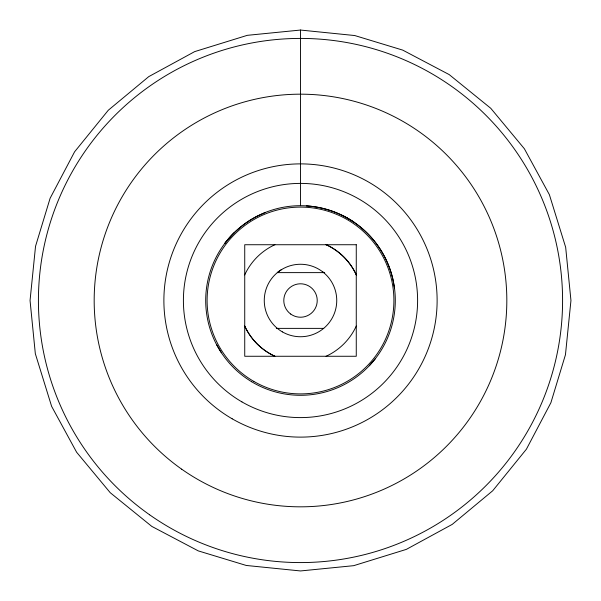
<?xml version="1.0" encoding="UTF-8"?>
<svg xmlns="http://www.w3.org/2000/svg" width="601" height="601" viewBox="0 0 601 601"><rect width="100%" height="100%" fill="white"/><g stroke="black" fill="none" stroke-linecap="round" stroke-linejoin="round"><path stroke-width="0.9" d="M375.37 358.639L369.284 365.731M265.266 212.491L256.785 216.383A95.063 95.063 0 0 0 234.195 232.745A94.642 94.642 0 0 0 224.939 243.262A94.47 94.47 0 0 1 234.195 232.745M300.5 30.05L247.304 35.331L194.664 51.618L148.748 76.635L108.293 110.238L74.599 151.798L50.116 198.262L35.542 246.26L30.05 300.5L35.331 353.696L51.618 406.336L76.635 452.252L110.238 492.707L151.798 526.401L198.262 550.884L246.26 565.458L300.5 570.95L353.696 565.669L406.336 549.382L452.252 524.365L492.707 490.762L526.401 449.202L550.884 402.738L565.458 354.74L570.95 300.5L565.669 247.304L549.382 194.664L524.365 148.748L490.762 108.293L449.202 74.599L402.738 50.116L354.74 35.542L300.5 30.05L300.5 205.7M324.66 272.621L277.264 272.621A36.052 36.052 0 0 1 281.696 269.511M276.34 328.379L323.736 328.379M306.322 205.88C318.793 206.676 331.098 209.922 342.322 215.428A95.108 95.108 0 0 1 354.41 222.528A94.725 94.725 0 0 1 392.851 279.119L394.504 288.277M322.857 271.968L323.661 272.621M221.401 352.734L216.645 344.711M356.265 326.058A61.355 61.355 0 0 1 326.058 356.265M244.712 326.058A61.355 61.355 0 0 0 274.92 356.265A61.407 61.407 0 0 1 244.817 326.253M244.705 274.927A61.355 61.355 0 0 1 274.92 244.712M326.058 244.712A61.355 61.355 0 0 1 356.265 274.92M326.118 244.622A61.407 61.407 0 0 1 356.34 274.837M342.322 215.421A95.078 95.078 0 0 1 354.41 222.528M356.265 244.735L244.735 244.735L244.735 356.265L356.265 356.265L356.265 244.735M282.38 331.887A36.248 36.248 0 0 0 336.748 300.5A36.248 36.248 0 0 0 282.38 269.113A36.248 36.248 0 0 0 282.38 331.887M253.802 381.387A93.403 93.403 0 0 0 393.903 300.5A93.403 93.403 0 0 0 253.802 219.613A93.403 93.403 0 0 0 253.802 381.387M290.726 314.06A16.715 16.715 0 0 0 317.14 302.213A16.715 16.715 0 0 0 293.671 285.257A16.715 16.715 0 0 0 290.726 314.06M251.624 381.725A94.8 94.8 0 0 0 395.285 302.213A94.8 94.8 0 0 0 254.591 217.554A94.8 94.8 0 0 0 251.624 381.725M241.948 401.911A117.105 117.105 0 0 0 417.605 300.5A117.105 117.105 0 0 0 241.948 199.089A117.105 117.105 0 0 0 241.948 401.911M232.189 418.814A136.622 136.622 0 0 0 437.122 300.5A136.622 136.622 0 0 0 232.189 182.186A136.622 136.622 0 0 0 232.189 418.814M181.697 469.186A206.323 206.323 0 0 0 505.989 319.041A206.323 206.323 0 0 0 213.813 113.273A206.323 206.323 0 0 0 181.697 469.186M149.596 514.779A262.089 262.089 0 0 0 561.522 324.052A262.089 262.089 0 0 0 190.382 62.669A262.089 262.089 0 0 0 149.596 514.779"/></g></svg>
